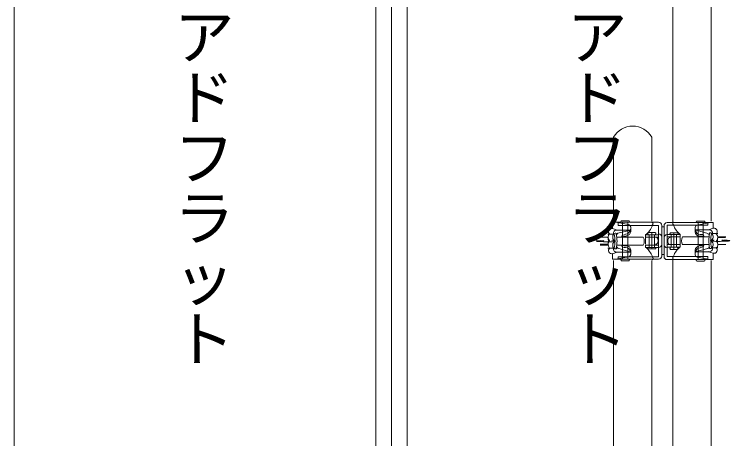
# Model space of a CAD drawing. Units: millimetres, scale not verified. Extents: x -10062 to 10062, y -6938 to 6938.
# Drawn here: x 6223 to 7133, y -1427 to -887 of the extents above; entities that cross this region are included whole.
import ezdxf
from ezdxf.enums import TextEntityAlignment as Align

# ---------------------------------------------------------------- set-up
doc = ezdxf.new("R2010")
doc.units = ezdxf.units.MM
doc.header["$LTSCALE"] = 40
for name, color, linetype, lineweight in [('0-1_(3m)標準ｱﾄﾞﾌﾗッﾄ', 4, 'Continuous', 5), ('1-9_ｸﾗﾝﾌﾟ', 1, 'Continuous', 9), ('1-B_仮囲い', 7, 'Continuous', 9)]:
    doc.layers.add(name, color=color, linetype=linetype, lineweight=lineweight)
doc.styles.add('@ＭＳ ゴシック', font='')
doc.styles.get('@ＭＳ ゴシック').set_extended_font_data('@MS Gothic')

msp = doc.modelspace()

# ---------------------------------------------------------------- linework, layer by layer
at = {"layer": '0-1_(3m)標準ｱﾄﾞﾌﾗッﾄ', "color": 7, "lineweight": 9}
for p, q in [((6702.81, -544.76), (6702.81, -1845.88)), ((6222.81, -566.92), (6222.81, -1824.15)), ((6682.81, -566.87), (6682.81, -1824.1)), ((6722.81, -566.92), (6722.81, -1824.15))]:
    msp.add_line(p, q, dxfattribs=at)
at = {"layer": '1-9_ｸﾗﾝﾌﾟ'}
for p, q in [((7042.73, -1151.33), (6984.13, -1151.33)), ((6984.13, -1159.33), (6984.13, -1151.33)), ((6988.13, -1151.33), (7004.63, -1154.33)), ((6991.23, -1155.33), (6991.23, -1151.33)), ((7005.83, -1155.33), (6991.23, -1155.33)), ((7004.73, -1149.33), (6995.73, -1149.33)), ((6996.93, -1198.33), (6996.93, -1151.33)), ((7003.43, -1198.33), (7003.43, -1151.33)), ((7034.73, -1155.33), (7005.83, -1155.33)), ((7046.73, -1194.83), (7046.73, -1155.33)), ((7049.73, -1155.33), (7049.73, -1194.83)), ((7053.73, -1154.83), (7061.73, -1154.83)), ((7061.73, -1154.83), (7090.63, -1154.83)), ((7090.63, -1154.83), (7105.23, -1154.83)), ((7091.73, -1149.83), (7100.73, -1149.83)), ((7108.33, -1151.83), (7091.83, -1154.83)), ((7093.03, -1151.83), (7093.03, -1198.83)), ((7099.53, -1151.83), (7099.53, -1198.83)), ((7105.23, -1151.83), (7105.23, -1154.83)), ((6984.13, -1159.33), (6990.23, -1161.33)), ((6987.33, -1165.33), (6988.33, -1165.33)), ((7007.23, -1161.33), (6990.23, -1161.33)), ((7007.23, -1161.33), (6990.93, -1165.33)), ((7007.23, -1163.33), (7007.23, -1157.33)), ((7038.43, -1164.33), (7029.93, -1164.33)), ((7034.23, -1185.33), (7034.23, -1164.33)), ((7046.73, -1157.13), (7049.73, -1157.13)), ((7058.03, -1164.83), (7066.53, -1164.83)), ((7062.23, -1164.83), (7062.23, -1185.83)), ((7089.23, -1163.83), (7089.23, -1157.83)), ((7089.23, -1160.83), (7106.23, -1160.83)), ((7089.23, -1160.83), (7105.53, -1165.83)), ((7112.33, -1158.83), (7106.23, -1160.83)), ((7109.13, -1164.83), (7108.13, -1164.83)), ((6978.13, -1170.33), (6968.23, -1170.33)), ((6968.53, -1170.33), (6978.23, -1170.33)), ((6986.53, -1166.33), (6978.13, -1166.33)), ((7023.23, -1170.33), (6989.83, -1170.33)), ((6998.83, -1167.33), (7000.83, -1167.33)), ((6998.83, -1169.33), (7002.03, -1169.33)), ((7026.23, -1167.33), (7042.73, -1167.33)), ((7026.23, -1170.33), (7026.23, -1167.33)), ((7026.23, -1170.33), (7042.73, -1170.33)), ((7026.23, -1179.33), (7026.23, -1170.33)), ((7030.73, -1183.33), (7030.73, -1167.33)), ((7037.73, -1183.33), (7037.73, -1167.33)), ((7042.13, -1176.33), (7042.13, -1173.33)), ((7070.23, -1166.83), (7053.73, -1166.83)), ((7070.23, -1169.83), (7053.73, -1169.83)), ((7054.33, -1173.83), (7054.33, -1176.83)), ((7058.73, -1166.83), (7058.73, -1182.83)), ((7065.73, -1166.83), (7065.73, -1182.83)), ((7070.23, -1166.83), (7070.23, -1169.83)), ((7070.23, -1170.83), (7070.23, -1179.83)), ((7073.23, -1169.83), (7106.63, -1169.83)), ((7097.63, -1168.83), (7094.43, -1168.83)), ((7097.63, -1166.83), (7095.63, -1166.83)), ((7109.93, -1165.83), (7118.33, -1165.83)), ((7127.93, -1170.83), (7118.23, -1170.83)), ((7118.33, -1169.83), (7128.23, -1169.83)), ((6978.13, -1180.33), (6968.23, -1180.33)), ((6968.53, -1179.33), (6978.23, -1179.33)), ((7023.23, -1180.33), (6989.83, -1180.33)), ((6998.83, -1181.33), (7002.03, -1181.33)), ((6998.83, -1183.33), (7000.83, -1183.33)), ((7026.23, -1180.33), (7042.73, -1180.33)), ((7026.23, -1183.33), (7026.23, -1180.33)), ((7026.23, -1183.33), (7042.73, -1183.33)), ((7070.23, -1179.83), (7053.73, -1179.83)), ((7070.23, -1182.83), (7053.73, -1182.83)), ((7070.23, -1179.83), (7070.23, -1182.83)), ((7073.23, -1179.83), (7106.63, -1179.83)), ((7097.63, -1180.83), (7094.43, -1180.83)), ((7097.63, -1182.83), (7095.63, -1182.83)), ((7127.93, -1179.83), (7118.23, -1179.83)), ((7118.33, -1179.83), (7128.23, -1179.83)), ((6986.53, -1184.33), (6978.13, -1184.33)), ((6984.13, -1191.33), (6990.23, -1189.33)), ((6987.33, -1185.33), (6988.33, -1185.33)), ((7007.23, -1189.33), (6990.23, -1189.33)), ((7007.23, -1189.33), (6990.93, -1184.33)), ((7007.23, -1186.33), (7007.23, -1192.33)), ((7038.43, -1185.33), (7029.93, -1185.33)), ((7046.73, -1192.53), (7049.73, -1192.53)), ((7058.03, -1185.83), (7066.53, -1185.83)), ((7089.23, -1188.83), (7105.53, -1184.83)), ((7089.23, -1186.83), (7089.23, -1192.83)), ((7089.23, -1188.83), (7106.23, -1188.83)), ((7112.33, -1190.83), (7106.23, -1188.83)), ((7109.13, -1184.83), (7108.13, -1184.83)), ((7109.93, -1183.83), (7118.33, -1183.83)), ((7112.33, -1190.83), (7112.33, -1198.83)), ((6988.13, -1198.33), (7004.63, -1195.33)), ((6991.23, -1198.33), (6991.23, -1195.33)), ((7005.83, -1195.33), (6991.23, -1195.33)), ((7004.73, -1200.33), (6995.73, -1200.33)), ((7034.73, -1195.33), (7005.83, -1195.33)), ((7042.73, -1195.33), (7034.73, -1195.33)), ((7053.73, -1198.83), (7112.33, -1198.83)), ((7061.73, -1194.83), (7090.63, -1194.83)), ((7090.63, -1194.83), (7105.23, -1194.83)), ((7091.73, -1200.83), (7100.73, -1200.83)), ((7108.33, -1198.83), (7091.83, -1195.83)), ((7105.23, -1194.83), (7105.23, -1198.83))]:
    msp.add_line(p, q, dxfattribs=at)
for points in [[(7042.73, -1195.33), (7042.73, -1155.33), (7034.73, -1155.33)], [(7053.73, -1151.83), (7112.33, -1151.83), (7112.33, -1158.83)], [(7053.73, -1154.83), (7053.73, -1194.83), (7061.73, -1194.83)], [(7042.73, -1198.33), (6984.13, -1198.33), (6984.13, -1191.33)]]:
    msp.add_lwpolyline(points, dxfattribs=at)
for centre, radius, start, end in [((6995.73, -1150.33), 1, 90, 270), ((7004.03, -1157.33), 3, 0, 79.616), ((7004.73, -1150.33), 1, 270, 90), ((7009.43, -1146.33), 27, 308.572, 339.894), ((7033.73, -1153.33), 2, 300.51, 59.49), ((7042.73, -1155.33), 4, 0, 90), ((7053.73, -1155.83), 4, 90, 180), ((7062.73, -1152.83), 2, 120.51, 239.49), ((7087.03, -1145.83), 27, 200.106, 231.428), ((7092.43, -1157.83), 3, 100.384, 180), ((7091.73, -1150.83), 1, 90, 270), ((7100.73, -1150.83), 1, 270, 90), ((6983.03, -1163.33), 4, 74.471, 233.805), ((6989.23, -1165.33), 4, 75.429, 198.821), ((6987.33, -1166.33), 1, 90, 180), ((6988.33, -1166.33), 1, 0, 90), ((7000.83, -1160.33), 6, 270, 0), ((7002.03, -1163.33), 5, 270, 0), ((7029.93, -1165.33), 1, 90, 270), ((7038.43, -1165.33), 1, 270, 90), ((7058.03, -1165.83), 1, 90, 270), ((7066.53, -1165.83), 1, 270, 90), ((7094.43, -1163.83), 5, 180, 270), ((7095.63, -1160.83), 6, 180, 270), ((7107.23, -1164.83), 4, 341.179, 104.571), ((7108.13, -1165.83), 1, 90, 180), ((7109.13, -1165.83), 1, 0, 90), ((7113.43, -1162.83), 4, 306.195, 105.529), ((6957.93, -1175.33), 21, 346.103, 13.897), ((6985.43, -1170.33), 7, 136.511, 223.489), ((6990.33, -1170.33), 6, 132.479, 241.417), ((6950.33, -1175.33), 37, 346.058, 13.942), ((6952.83, -1175.33), 37, 346.058, 13.942), ((6991.43, -1167.33), 2, 105, 180), ((6998.83, -1170.33), 3, 90, 180), ((6998.83, -1170.33), 1, 90, 180), ((7013.53, -1175.33), 11, 332.604, 27.396), ((7038.93, -1173.33), 3, 0, 90), ((7042.73, -1170.33), 4, 0, 90), ((7053.73, -1170.83), 4, 90, 180), ((7057.53, -1173.83), 3, 90, 180), ((7082.93, -1174.83), 11, 152.604, 207.396), ((7097.63, -1169.83), 3, 0, 90), ((7097.63, -1169.83), 1, 0, 90), ((7105.03, -1167.83), 2, 0, 75), ((7143.63, -1174.83), 37, 166.058, 193.942), ((7106.13, -1169.83), 6, 298.583, 47.521), ((7146.13, -1174.83), 37, 166.058, 193.942), ((7111.03, -1170.83), 7, 316.511, 43.489), ((7138.53, -1174.83), 21, 166.103, 193.897), ((6985.43, -1179.33), 7, 136.511, 223.489), ((6990.33, -1180.33), 6, 118.583, 227.521), ((6991.43, -1182.33), 2, 180, 255), ((6998.83, -1180.33), 3, 180, 270), ((6998.83, -1180.33), 1, 180, 270), ((7000.83, -1189.33), 6, 0, 90), ((7002.03, -1186.33), 5, 0, 90), ((7009.43, -1204.33), 27, 20.106, 51.428), ((7029.93, -1184.33), 1, 90, 270), ((7038.43, -1184.33), 1, 270, 90), ((7038.93, -1176.33), 3, 270, 0), ((7042.73, -1179.33), 4, 270, 0), ((7053.73, -1179.83), 4, 180, 270), ((7057.53, -1176.83), 3, 180, 270), ((7087.03, -1203.83), 27, 128.572, 159.894), ((7094.43, -1186.83), 5, 90, 180), ((7097.63, -1179.83), 3, 270, 0), ((7097.63, -1179.83), 1, 270, 0), ((7105.03, -1182.83), 2, 285, 0), ((7107.23, -1184.83), 4, 255.429, 18.821), ((7106.13, -1179.83), 6, 312.479, 61.417), ((7111.03, -1179.83), 7, 316.511, 43.489), ((6983.03, -1187.33), 4, 126.195, 285.529), ((6989.23, -1185.33), 4, 161.179, 284.571), ((6987.33, -1184.33), 1, 180, 270), ((6988.33, -1184.33), 1, 270, 0), ((7004.03, -1192.33), 3, 280.384, 0), ((7058.03, -1184.83), 1, 90, 270), ((7066.53, -1184.83), 1, 270, 90), ((7095.63, -1189.83), 6, 90, 180), ((7108.13, -1183.83), 1, 180, 270), ((7109.13, -1183.83), 1, 270, 0), ((7113.43, -1186.83), 4, 254.471, 53.805), ((6995.73, -1199.33), 1, 90, 270), ((7004.73, -1199.33), 1, 270, 90), ((7033.73, -1197.33), 2, 300.51, 59.49), ((7042.73, -1194.33), 4, 270, 0), ((7053.73, -1194.83), 4, 180, 270), ((7062.73, -1196.83), 2, 120.51, 239.49), ((7092.43, -1192.83), 3, 180, 259.616), ((7091.73, -1199.83), 1, 90, 270), ((7100.73, -1199.83), 1, 270, 90)]:
    msp.add_arc(centre, radius, start, end, dxfattribs=at)
for centre in [(7118.33, -1174.83), (6978.13, -1175.33)]:
    msp.add_ellipse(centre, major_axis=(-9, 0), ratio=0.1021, start_param=5.301419, end_param=10.406543, dxfattribs=at)
for centre in [(7128.23, -1174.83), (6968.23, -1175.33)]:
    msp.add_ellipse(centre, major_axis=(-5, 0), ratio=0.1218, dxfattribs=at)
at = {"layer": '1-B_仮囲い'}
for p, q in [((7061, -544.46), (7061, -1151.83)), ((7061, -544.46), (7061, -1151.83)), ((7061, -1150.08), (7061, -545.16)), ((7109.6, -1150.08), (7109.6, -545.16)), ((6985.43, -1150.08), (6985.43, -1043.27)), ((7034.03, -1150.08), (7034.03, -1043.27)), ((6985.43, -2926.09), (6985.43, -1200.08)), ((7034.03, -2926.09), (7034.03, -1200.08)), ((7061, -1845.16), (7061, -1198.83)), ((7109.6, -1846.16), (7109.6, -1200.08)), ((7061, -1204.52), (7061, -1845.86)), ((7061, -1211.21), (7061, -1845.86))]:
    msp.add_line(p, q, dxfattribs=at)
msp.add_arc((7009.73, -1056.99), 27.9, 29.45, 150.551, dxfattribs=at)

# ---------------------------------------------------------------- texts
at = {"layer": '1-B_仮囲い', "style": '@ＭＳ ゴシック'}
for p in [(6418.54, -876.32), (6918.54, -876.32)]:
    msp.add_text('アドフラット', height=56.3, rotation=270, dxfattribs=at).set_placement(p, align=Align.BOTTOM_LEFT)

doc.saveas('drawing.dxf')
